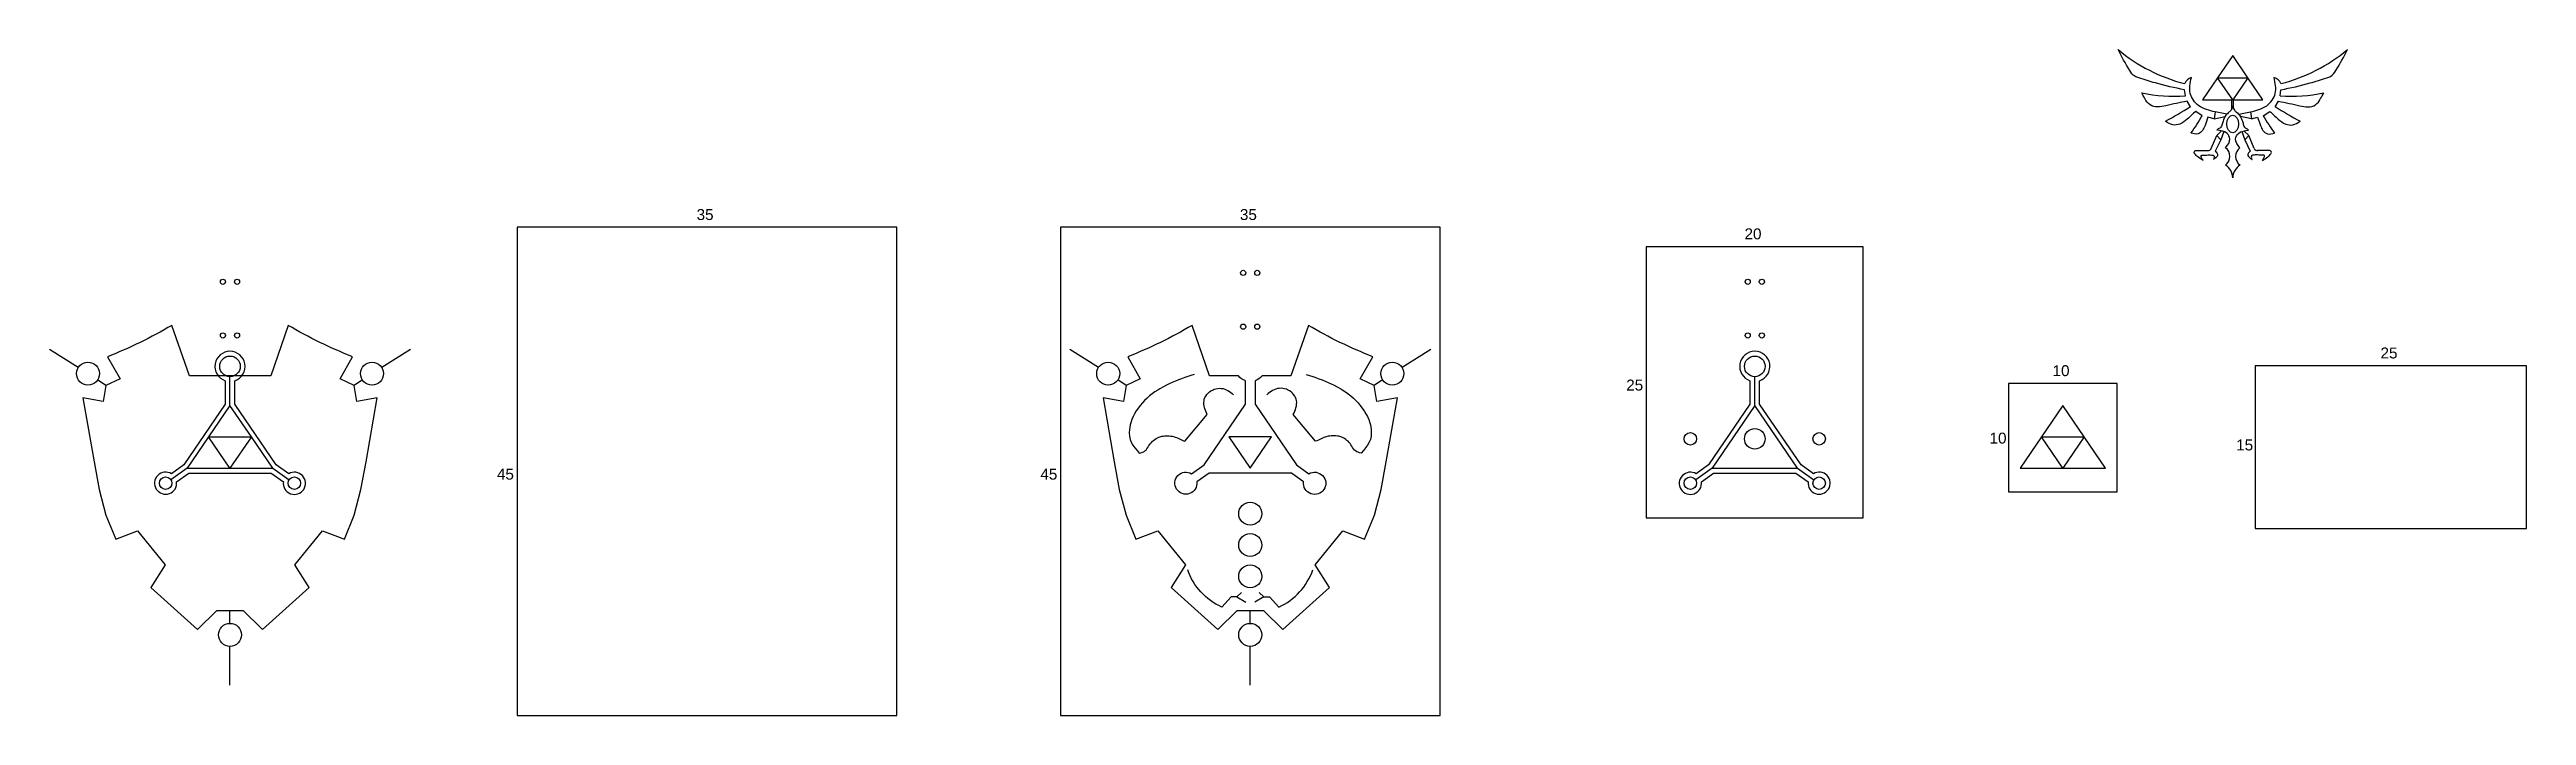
# Model space of a CAD drawing. Header units: metres. Extents: x 26.11 to 28.39, y 8.91 to 9.52.
import ezdxf

# ---------------------------------------------------------------- set-up
doc = ezdxf.new("R2010")
doc.units = ezdxf.units.M
doc.header["$MEASUREMENT"] = 0
doc.layers.add('cortar', color=7, linetype='Continuous')
doc.layers.add('marcar', color=7, linetype='Continuous')
doc.styles.get("Standard").update_dxf_attribs({"font": 'Arial.ttf'})

msp = doc.modelspace()

# ---------------------------------------------------------------- linework, layer by layer
for p, q in [((26.1383, 9.2306), (26.1119, 9.2474)), ((26.4446, 9.2474), (26.4181, 9.2306)), ((26.2782, 9.1957), (26.2782, 9.2222)), ((26.1639, 9.2142), (26.1562, 9.2192)), ((26.4003, 9.2192), (26.3925, 9.2142)), ((26.2388, 9.1378), (26.2238, 9.127)), ((26.3176, 9.1378), (26.3327, 9.127)), ((26.2782, 8.9948), (26.2782, 9.0068)), ((26.2782, 8.9378), (26.2782, 8.9736))]:
    msp.add_line(p, q)
for points in [[(26.5427, 8.9099), (26.8927, 8.9099), (26.8927, 9.3599), (26.5427, 9.3599)], [(27.0434, 8.9099), (27.3934, 8.9099), (27.3934, 9.3599), (27.0434, 9.3599)], [(27.5834, 9.092), (27.7834, 9.092), (27.7834, 9.342), (27.5834, 9.342)], [(28.1445, 9.0823), (28.3945, 9.0823), (28.3945, 9.2323), (28.1445, 9.2323)], [(27.9173, 9.1159), (28.0173, 9.1159), (28.0173, 9.2159), (27.9173, 9.2159)], [(26.2782, 9.1957), (26.2585, 9.1667), (26.2979, 9.1667)], [(26.2585, 9.1667), (26.2388, 9.1378), (26.2782, 9.1378)], [(26.2979, 9.1667), (26.2782, 9.1378), (26.3176, 9.1378)]]:
    msp.add_lwpolyline(points, close=True)
for points in [[(26.4036, 9.1438), (26.4138, 9.2028), (26.395, 9.1993), (26.3925, 9.2142), (26.3796, 9.2201), (26.3912, 9.2406, -0.040964), (26.3318, 9.2695), (26.3157, 9.2229), (26.2782, 9.2229), (26.2408, 9.2229), (26.2246, 9.2695, -0.040964), (26.1653, 9.2406), (26.1769, 9.2201), (26.1639, 9.2142), (26.1614, 9.1993), (26.1427, 9.2028), (26.1529, 9.1438), (26.1575, 9.1182), (26.1638, 9.0944), (26.1729, 9.0723), (26.1929, 9.0801), (26.2186, 9.0489), (26.2054, 9.0277), (26.2484, 8.989), (26.2661, 9.0068), (26.2782, 9.0068), (26.2903, 9.0068), (26.3081, 8.989), (26.3511, 9.0277), (26.3379, 9.0489), (26.3636, 9.0801), (26.3836, 9.0723), (26.3927, 9.0944), (26.3989, 9.1182)], [(26.2827, 9.197), (26.2827, 9.2185, 0.849171), (26.2782, 9.2456, 0.849171), (26.2738, 9.2185), (26.2738, 9.197), (26.2356, 9.1409), (26.2242, 9.1327, 4.344878), (26.229, 9.1252), (26.2403, 9.1333), (26.2782, 9.1333), (26.3162, 9.1333), (26.3274, 9.1252, 4.344878), (26.3323, 9.1327), (26.3208, 9.1409)], [(26.2687, 9.2317, -1), (26.2877, 9.2317, -1)], [(26.2246, 9.124, -1), (26.2131, 9.124, -1)], [(26.3433, 9.124, -1), (26.3318, 9.124, -1)]]:
    msp.add_lwpolyline(points, format="xyb", close=True)
for centre, radius in [((26.2717, 9.3097), 0.00237), ((26.2847, 9.3097), 0.00237), ((26.2717, 9.2602), 0.00237), ((26.2847, 9.2602), 0.00237), ((26.1473, 9.225), 0.0106), ((26.4091, 9.225), 0.0106), ((26.2782, 8.9842), 0.0106)]:
    msp.add_circle(centre, radius)
at = {"layer": 'cortar'}
for p, q in [((28.1099, 9.4978), (28.096, 9.4773)), ((28.1238, 9.5183), (28.1099, 9.4978)), ((28.1099, 9.4978), (28.1378, 9.4978)), ((28.1238, 9.4773), (28.1099, 9.4978)), ((28.1378, 9.4978), (28.1238, 9.5183)), ((28.1378, 9.4978), (28.1238, 9.4773)), ((28.1517, 9.4773), (28.1378, 9.4978)), ((28.0802, 9.4811), (28.0794, 9.4866)), ((28.0849, 9.4711), (28.0818, 9.4762)), ((28.096, 9.4773), (28.1238, 9.4773)), ((28.1238, 9.4773), (28.1517, 9.4773)), ((28.1628, 9.4711), (28.1659, 9.4762)), ((28.1675, 9.4811), (28.1683, 9.4866)), ((28.0957, 9.4628), (28.0897, 9.4668)), ((28.1066, 9.4599), (28.101, 9.4614)), ((28.1076, 9.4663), (28.1066, 9.4599)), ((28.1401, 9.4663), (28.1411, 9.4599)), ((28.1411, 9.4599), (28.1467, 9.4614)), ((28.1519, 9.4628), (28.1579, 9.4668)), ((28.0901, 9.4307), (28.1009, 9.4307)), ((28.104, 9.4324), (28.1091, 9.4444)), ((28.1128, 9.4406), (28.1077, 9.4301)), ((28.1349, 9.4406), (28.14, 9.4301)), ((28.1437, 9.4324), (28.1386, 9.4444)), ((28.1576, 9.4307), (28.1468, 9.4307))]:
    msp.add_line(p, q, dxfattribs=at)
for points in [[(27.2293, 9.2229, -0.142487), (27.2229, 9.2185), (27.2229, 9.197), (27.261, 9.1409), (27.2725, 9.1327, -4.344878), (27.2676, 9.1252), (27.2564, 9.1333), (27.2184, 9.1333), (27.1805, 9.1333), (27.1692, 9.1252, -4.344878), (27.1644, 9.1327), (27.1758, 9.1409), (27.214, 9.197), (27.214, 9.2185, -0.142487), (27.2076, 9.2229), (27.1809, 9.2229), (27.1648, 9.2695, -0.040964), (27.1055, 9.2406), (27.1171, 9.2201), (27.1041, 9.2142), (27.1016, 9.1993), (27.0829, 9.2028), (27.0931, 9.1438), (27.0977, 9.1182), (27.104, 9.0944), (27.1131, 9.0723), (27.1331, 9.0801), (27.1588, 9.0489), (27.1456, 9.0277), (27.1885, 8.989), (27.2063, 9.0068), (27.2184, 9.0068), (27.2305, 9.0068), (27.2483, 8.989), (27.2913, 9.0277), (27.2781, 9.0489), (27.3038, 9.0801), (27.3238, 9.0723), (27.3329, 9.0944), (27.3391, 9.1182), (27.3438, 9.1438), (27.354, 9.2028), (27.3352, 9.1993), (27.3327, 9.2142), (27.3198, 9.2201), (27.3314, 9.2406, -0.040964), (27.272, 9.2695), (27.2559, 9.2229)], [(27.6878, 9.197), (27.6878, 9.2185, 0.849171), (27.6834, 9.2456, 0.849171), (27.6789, 9.2185), (27.6789, 9.197), (27.6408, 9.1409), (27.6293, 9.1327, 4.344878), (27.6342, 9.1252), (27.6454, 9.1333), (27.6834, 9.1333), (27.7213, 9.1333), (27.7326, 9.1252, 4.344878), (27.7374, 9.1327), (27.726, 9.1409)], [(27.6298, 9.1649, -1), (27.6183, 9.1649, -1)], [(27.6739, 9.1649, -1), (27.6929, 9.1649, -1)], [(27.7485, 9.1649, -1), (27.737, 9.1649, -1)]]:
    msp.add_lwpolyline(points, format="xyb", close=True, dxfattribs=at)
for points in [[(27.644, 9.1378), (27.7228, 9.1378), (27.6834, 9.1957), (27.644, 9.1378)], [(27.2184, 9.1378), (27.2381, 9.1667), (27.1987, 9.1667), (27.2184, 9.1378)]]:
    msp.add_lwpolyline(points, dxfattribs=at)
for points in [[(27.9673, 9.1957), (27.9476, 9.1667), (27.9869, 9.1667)], [(27.9476, 9.1667), (27.9279, 9.1378), (27.9673, 9.1378)], [(27.9869, 9.1667), (27.9673, 9.1378), (28.0066, 9.1378)]]:
    msp.add_lwpolyline(points, close=True, dxfattribs=at)
for centre, radius in [((27.6769, 9.3097), 0.00237), ((27.6899, 9.3097), 0.00237), ((27.6769, 9.2602), 0.00237), ((27.6899, 9.2602), 0.00237), ((27.2184, 9.0959), 0.0106), ((27.2184, 9.067), 0.0106), ((27.2184, 9.0381), 0.0106)]:
    msp.add_circle(centre, radius, dxfattribs=at)
for centre, radius, start, end in [((28.1182, 9.6436), 0.1561, 230.1334, 255.6659), ((28.1295, 9.6436), 0.1561, 284.3341, 309.8666), ((28.0875, 9.4897), 0.00833, 101.4674, 161.1937), ((28.1602, 9.4897), 0.00833, 18.8063, 78.5326), ((28.0698, 9.623), 0.1423, 257.9267, 274.1924), ((28.1779, 9.623), 0.1423, 265.8076, 282.0733), ((27.8803, 9.7953), 0.3833, 298.2597, 302.2494), ((27.9253, 9.5608), 0.1966, 324.5017, 330.1066), ((28.3224, 9.5608), 0.1966, 209.8934, 215.4983), ((28.3674, 9.7953), 0.3833, 237.7506, 241.7403), ((28.1008, 9.4344), 0.00379, 271.0459, 327.1361), ((28.1111, 9.4253), 0.0101, 306.8379, 52.1804), ((28.1366, 9.4253), 0.0101, 127.8196, 233.1621), ((28.1469, 9.4344), 0.00379, 212.8639, 268.9541), ((28.1094, 9.405), 0.0145, 1.9204, 57.3192), ((28.1383, 9.405), 0.0145, 122.6808, 178.0796)]:
    msp.add_arc(centre, radius, start, end, dxfattribs=at)
msp.add_ellipse((28.1238, 9.4552), major_axis=(0, 0.00809), ratio=0.665933, dxfattribs=at)
for points, knots in [([(28.0794, 9.4866), (28.0704, 9.4885), (28.0561, 9.4916), (28.0412, 9.4964), (28.0324, 9.4992), (28.0258, 9.5088), (28.0215, 9.5173), (28.0182, 9.5238)], [0, 0, 0, 0, 0.02753964, 0.04351363, 0.0474821, 0.05463243, 0.07669562, 0.07669562, 0.07669562, 0.07669562]), ([(28.1683, 9.4866), (28.1773, 9.4885), (28.1916, 9.4916), (28.2065, 9.4964), (28.2153, 9.4992), (28.2219, 9.5088), (28.2262, 9.5173), (28.2295, 9.5238)], [0, 0, 0, 0, 0.02753964, 0.04351363, 0.0474821, 0.05463243, 0.07669562, 0.07669562, 0.07669562, 0.07669562]), ([(28.1076, 9.4663), (28.1023, 9.4676), (28.0924, 9.4699), (28.0824, 9.4833), (28.0846, 9.4929), (28.0858, 9.4979)], [0, 0, 0, 0, 0.01607831, 0.02987121, 0.04449574, 0.04449574, 0.04449574, 0.04449574]), ([(28.1401, 9.4663), (28.1454, 9.4676), (28.1553, 9.4699), (28.1653, 9.4833), (28.163, 9.4929), (28.1619, 9.4979)], [0, 0, 0, 0, 0.01607831, 0.02987121, 0.04449574, 0.04449574, 0.04449574, 0.04449574]), ([(28.0818, 9.4762), (28.0752, 9.4748), (28.0662, 9.473), (28.0548, 9.4703), (28.0471, 9.4722), (28.0429, 9.4781), (28.0409, 9.4821), (28.04, 9.4838)], [0, 0, 0, 0, 0.02023305, 0.02779216, 0.03497388, 0.04239776, 0.04841567, 0.04841567, 0.04841567, 0.04841567]), ([(28.1659, 9.4762), (28.1725, 9.4748), (28.1815, 9.473), (28.1929, 9.4703), (28.2006, 9.4722), (28.2048, 9.4781), (28.2068, 9.4821), (28.2077, 9.4838)], [0, 0, 0, 0, 0.02023305, 0.02779216, 0.03497388, 0.04239776, 0.04841567, 0.04841567, 0.04841567, 0.04841567]), ([(28.0897, 9.4668), (28.0872, 9.4644), (28.0826, 9.4602), (28.0759, 9.4547), (28.068, 9.4536), (28.064, 9.4562), (28.0618, 9.4577)], [0, 0, 0, 0, 0.01052872, 0.01884852, 0.02537562, 0.03288337, 0.03288337, 0.03288337, 0.03288337]), ([(28.101, 9.4614), (28.1001, 9.4588), (28.0987, 9.4547), (28.0964, 9.449), (28.0916, 9.4451), (28.0876, 9.4461), (28.0854, 9.4466)], [0, 0, 0, 0, 0.00813648, 0.01321573, 0.01827977, 0.02485473, 0.02485473, 0.02485473, 0.02485473]), ([(28.1238, 9.4717), (28.1235, 9.4703), (28.1228, 9.4681), (28.12, 9.4657), (28.1168, 9.4629), (28.1151, 9.4584), (28.114, 9.4547), (28.1132, 9.4516), (28.1106, 9.4511), (28.1096, 9.4499), (28.1091, 9.4495)], [0, 0, 0, 0, 0.00412311, 0.00675957, 0.01082209, 0.01687384, 0.02044886, 0.02277519, 0.025562, 0.02745838, 0.02745838, 0.02745838, 0.02745838]), ([(28.1238, 9.4717), (28.1242, 9.4703), (28.1249, 9.4681), (28.1277, 9.4657), (28.1309, 9.4629), (28.1326, 9.4584), (28.1337, 9.4547), (28.1344, 9.4516), (28.1371, 9.4511), (28.1381, 9.4499), (28.1385, 9.4495)], [0, 0, 0, 0, 0.00412311, 0.00675957, 0.01082209, 0.01687384, 0.02044886, 0.02277519, 0.025562, 0.02745838, 0.02745838, 0.02745838, 0.02745838]), ([(28.1467, 9.4614), (28.1476, 9.4588), (28.149, 9.4547), (28.1513, 9.449), (28.1561, 9.4451), (28.1601, 9.4461), (28.1623, 9.4466)], [0, 0, 0, 0, 0.00813648, 0.01321573, 0.01827977, 0.02485473, 0.02485473, 0.02485473, 0.02485473]), ([(28.1579, 9.4668), (28.1605, 9.4644), (28.1651, 9.4602), (28.1717, 9.4547), (28.1797, 9.4536), (28.1837, 9.4562), (28.1859, 9.4577)], [0, 0, 0, 0, 0.01052872, 0.01884852, 0.02537562, 0.03288337, 0.03288337, 0.03288337, 0.03288337]), ([(28.0965, 9.4216), (28.0948, 9.4226), (28.092, 9.4244), (28.0893, 9.4269), (28.0879, 9.429), (28.0888, 9.4306), (28.0897, 9.4306), (28.0901, 9.4307)], [0, 0, 0, 0, 0.00596177, 0.00986587, 0.01130521, 0.01296865, 0.01403095, 0.01403095, 0.01403095, 0.01403095]), ([(28.1077, 9.4301), (28.1082, 9.4296), (28.1094, 9.4286), (28.1106, 9.425), (28.1075, 9.4237), (28.1062, 9.4225), (28.1061, 9.4224)], [0, 0, 0, 0, 0.002263082, 0.004672888, 0.009805081, 0.009973743, 0.009973743, 0.009973743, 0.009973743]), ([(28.1173, 9.4333), (28.1194, 9.4359), (28.1227, 9.4402), (28.1182, 9.4485), (28.1127, 9.4491), (28.1091, 9.4495)], [0, 0, 0, 0, 0.00906876, 0.01459213, 0.02458282, 0.02458282, 0.02458282, 0.02458282]), ([(28.1304, 9.4333), (28.1283, 9.4359), (28.125, 9.4402), (28.1295, 9.4485), (28.135, 9.4491), (28.1385, 9.4495)], [0, 0, 0, 0, 0.00906876, 0.01459213, 0.02458282, 0.02458282, 0.02458282, 0.02458282]), ([(28.14, 9.4301), (28.1395, 9.4296), (28.1382, 9.4286), (28.1371, 9.425), (28.1402, 9.4237), (28.1415, 9.4225), (28.1416, 9.4224)], [0, 0, 0, 0, 0.002263082, 0.004672888, 0.009805081, 0.009973743, 0.009973743, 0.009973743, 0.009973743]), ([(28.1512, 9.4216), (28.1529, 9.4226), (28.1557, 9.4244), (28.1584, 9.4269), (28.1597, 9.429), (28.1589, 9.4306), (28.158, 9.4306), (28.1576, 9.4307)], [0, 0, 0, 0, 0.00596177, 0.00986587, 0.01130521, 0.01296865, 0.01403095, 0.01403095, 0.01403095, 0.01403095]), ([(28.0965, 9.4216), (28.096, 9.4224), (28.0954, 9.4235), (28.0947, 9.4249), (28.0945, 9.4263), (28.0977, 9.4264), (28.1007, 9.4266), (28.1041, 9.4266), (28.1062, 9.4263), (28.1072, 9.4247), (28.1066, 9.4233), (28.1061, 9.4224)], [0, 0, 0, 0, 0.00278599, 0.00388366, 0.00486863, 0.00626844, 0.01134116, 0.01538852, 0.01640716, 0.01732059, 0.0203083, 0.0203083, 0.0203083, 0.0203083]), ([(28.1512, 9.4216), (28.1517, 9.4224), (28.1523, 9.4235), (28.153, 9.4249), (28.1532, 9.4263), (28.15, 9.4264), (28.147, 9.4266), (28.1436, 9.4266), (28.1415, 9.4263), (28.1405, 9.4247), (28.1411, 9.4233), (28.1416, 9.4224)], [0, 0, 0, 0, 0.00278599, 0.00388366, 0.00486863, 0.00626844, 0.01134116, 0.01538852, 0.01640716, 0.01732059, 0.0203083, 0.0203083, 0.0203083, 0.0203083])]:
    msp.add_open_spline(points, degree=3, knots=knots, dxfattribs=at)
at = {"layer": 'marcar'}
for p, q in [((28.1231, 9.4694), (28.1231, 9.4773)), ((28.1246, 9.4694), (28.1246, 9.4773)), ((28.1066, 9.4599), (28.1168, 9.4619)), ((28.1184, 9.4641), (28.1076, 9.4663)), ((28.1293, 9.4641), (28.1401, 9.4663)), ((28.1411, 9.4599), (28.1309, 9.4619)), ((28.1091, 9.4444), (28.1136, 9.4488)), ((28.1128, 9.4406), (28.1091, 9.4444)), ((28.1155, 9.4483), (28.1128, 9.4406)), ((28.1323, 9.4483), (28.1349, 9.4406)), ((28.1386, 9.4444), (28.1341, 9.4488)), ((28.1349, 9.4406), (28.1386, 9.4444)), ((27.0785, 9.2306), (27.0521, 9.2474)), ((27.3847, 9.2474), (27.3583, 9.2306)), ((27.6834, 9.1957), (27.6834, 9.2222)), ((27.1041, 9.2142), (27.0964, 9.2192)), ((27.3404, 9.2192), (27.3327, 9.2142)), ((27.644, 9.1378), (27.629, 9.127)), ((27.7228, 9.1378), (27.7378, 9.127)), ((27.2184, 8.9948), (27.2184, 9.0068)), ((27.2184, 8.9378), (27.2184, 8.9736))]:
    msp.add_line(p, q, dxfattribs=at)
for points in [[(27.1667, 9.2242), (27.1638, 9.2233), (27.1609, 9.2223), (27.158, 9.2213), (27.1551, 9.2203), (27.1523, 9.2192), (27.1494, 9.2181), (27.1466, 9.2169), (27.1438, 9.2157), (27.1411, 9.2143), (27.1384, 9.2129), (27.1351, 9.2111), (27.1331, 9.2098), (27.1306, 9.2081), (27.1281, 9.2063), (27.1257, 9.2044), (27.1234, 9.2023), (27.1211, 9.2002), (27.119, 9.198), (27.117, 9.1957), (27.1145, 9.1923), (27.1134, 9.1907), (27.1119, 9.1881), (27.1105, 9.1854), (27.1093, 9.1826), (27.1083, 9.1797), (27.1078, 9.1777), (27.107, 9.1736), (27.1069, 9.1704), (27.1071, 9.1674), (27.1078, 9.1643), (27.1088, 9.1617), (27.1103, 9.1591), (27.1121, 9.1566), (27.1141, 9.1542), (27.1162, 9.1518), (27.1176, 9.1521), (27.119, 9.1525), (27.1202, 9.153), (27.1213, 9.1537), (27.1224, 9.1546), (27.1232, 9.1557), (27.124, 9.1568), (27.1248, 9.1581), (27.1256, 9.1594), (27.1264, 9.1605), (27.1273, 9.1616), (27.1283, 9.1626), (27.1294, 9.1635), (27.1305, 9.1644), (27.1316, 9.1652), (27.1329, 9.1658), (27.1341, 9.1664), (27.135, 9.1667), (27.1368, 9.1673), (27.1381, 9.1675), (27.1395, 9.1677), (27.1409, 9.1678), (27.1424, 9.1678), (27.1438, 9.1677), (27.1452, 9.1675), (27.1466, 9.1673), (27.1486, 9.1667), (27.1493, 9.1665), (27.1506, 9.1661), (27.1519, 9.1656), (27.1532, 9.165), (27.1544, 9.1644), (27.1557, 9.1638), (27.1569, 9.1632), (27.1582, 9.1626), (27.1787, 9.1873), (27.1781, 9.1889), (27.1774, 9.1905), (27.1768, 9.192), (27.1763, 9.1936), (27.176, 9.1952), (27.1757, 9.1968), (27.1757, 9.1983), (27.1759, 9.2003), (27.1761, 9.2014), (27.1767, 9.2029), (27.1775, 9.2043), (27.1784, 9.2057), (27.1795, 9.207), (27.1808, 9.2082), (27.1822, 9.2092), (27.1841, 9.2102), (27.1852, 9.2107), (27.1868, 9.2111), (27.1884, 9.2114), (27.1901, 9.2115), (27.1917, 9.2114), (27.1934, 9.2112), (27.1949, 9.2107), (27.1963, 9.2102), (27.1979, 9.2094), (27.1993, 9.2086), (27.2006, 9.2076), (27.2018, 9.2067), (27.2031, 9.2056)], [(27.2701, 9.2242), (27.273, 9.2233), (27.276, 9.2223), (27.2788, 9.2213), (27.2817, 9.2203), (27.2846, 9.2192), (27.2874, 9.2181), (27.2902, 9.2169), (27.293, 9.2157), (27.2958, 9.2143), (27.2985, 9.2129), (27.3018, 9.2111), (27.3037, 9.2098), (27.3063, 9.2081), (27.3088, 9.2063), (27.3112, 9.2044), (27.3135, 9.2023), (27.3157, 9.2002), (27.3178, 9.198), (27.3198, 9.1957), (27.3223, 9.1923), (27.3234, 9.1907), (27.325, 9.1881), (27.3264, 9.1854), (27.3276, 9.1826), (27.3286, 9.1797), (27.3291, 9.1777), (27.3298, 9.1736), (27.33, 9.1704), (27.3298, 9.1674), (27.3291, 9.1643), (27.328, 9.1617), (27.3265, 9.1591), (27.3247, 9.1566), (27.3227, 9.1542), (27.3207, 9.1518), (27.3192, 9.1521), (27.3179, 9.1525), (27.3166, 9.153), (27.3155, 9.1537), (27.3145, 9.1546), (27.3136, 9.1557), (27.3128, 9.1568), (27.3121, 9.1581), (27.3112, 9.1594), (27.3105, 9.1605), (27.3095, 9.1616), (27.3085, 9.1626), (27.3075, 9.1635), (27.3064, 9.1644), (27.3052, 9.1652), (27.304, 9.1658), (27.3027, 9.1664), (27.3019, 9.1667), (27.3001, 9.1673), (27.2987, 9.1675), (27.2973, 9.1677), (27.2959, 9.1678), (27.2945, 9.1678), (27.2931, 9.1677), (27.2917, 9.1675), (27.2903, 9.1673), (27.2882, 9.1667), (27.2875, 9.1665), (27.2862, 9.1661), (27.2849, 9.1656), (27.2837, 9.165), (27.2824, 9.1644), (27.2812, 9.1638), (27.2799, 9.1632), (27.2787, 9.1626), (27.2581, 9.1873), (27.2588, 9.1889), (27.2594, 9.1905), (27.26, 9.192), (27.2605, 9.1936), (27.2609, 9.1952), (27.2611, 9.1968), (27.2612, 9.1983), (27.261, 9.2003), (27.2607, 9.2014), (27.2601, 9.2029), (27.2594, 9.2043), (27.2584, 9.2057), (27.2573, 9.207), (27.2561, 9.2082), (27.2547, 9.2092), (27.2528, 9.2102), (27.2517, 9.2107), (27.2501, 9.2111), (27.2484, 9.2114), (27.2468, 9.2115), (27.2451, 9.2114), (27.2435, 9.2112), (27.2419, 9.2107), (27.2406, 9.2102), (27.239, 9.2094), (27.2376, 9.2086), (27.2363, 9.2076), (27.235, 9.2067), (27.2337, 9.2056)], [(27.2103, 9.0233), (27.2061, 9.0191), (27.2142, 9.0144)], [(27.2265, 9.0233), (27.2308, 9.0191), (27.2226, 9.0144)]]:
    msp.add_lwpolyline(points, dxfattribs=at)
for points in [[(27.6739, 9.2317, -1), (27.6929, 9.2317, -1)], [(27.6298, 9.124, -1), (27.6183, 9.124, -1)], [(27.7485, 9.124, -1), (27.737, 9.124, -1)]]:
    msp.add_lwpolyline(points, format="xyb", close=True, dxfattribs=at)
for points in [[(27.2061, 9.0191), (27.2008, 9.0191), (27.1922, 9.0098, -0.205493), (27.1608, 9.0441)], [(27.2308, 9.0191), (27.2361, 9.0191), (27.2447, 9.0098, 0.205493), (27.2761, 9.0441)]]:
    msp.add_lwpolyline(points, format="xyb", dxfattribs=at)
for centre, radius in [((27.2119, 9.3179), 0.00237), ((27.2249, 9.3179), 0.00237), ((27.2119, 9.2683), 0.00237), ((27.2249, 9.2683), 0.00237), ((27.0875, 9.225), 0.0106), ((27.3493, 9.225), 0.0106), ((27.2184, 8.9842), 0.0106)]:
    msp.add_circle(centre, radius, dxfattribs=at)

# ---------------------------------------------------------------- texts
at = {"char_height": 0.01007, "attachment_point": 1}
for s, insert in [('35', (26.7082, 9.3767)), ('35', (27.2089, 9.3767)), ('20', (27.6739, 9.3589)), ('25', (28.26, 9.2491)), ('10', (27.9578, 9.2328)), ('25', (27.5649, 9.2195)), ('10', (27.8997, 9.1706)), ('15', (28.127, 9.1643)), ('45', (26.5242, 9.1374)), ('45', (27.025, 9.1374))]:
    msp.add_mtext_dynamic_manual_height_columns(s, width=0.120705, gutter_width=1, heights=[0], dxfattribs=dict(at, insert=insert))

doc.saveas('drawing.dxf')
